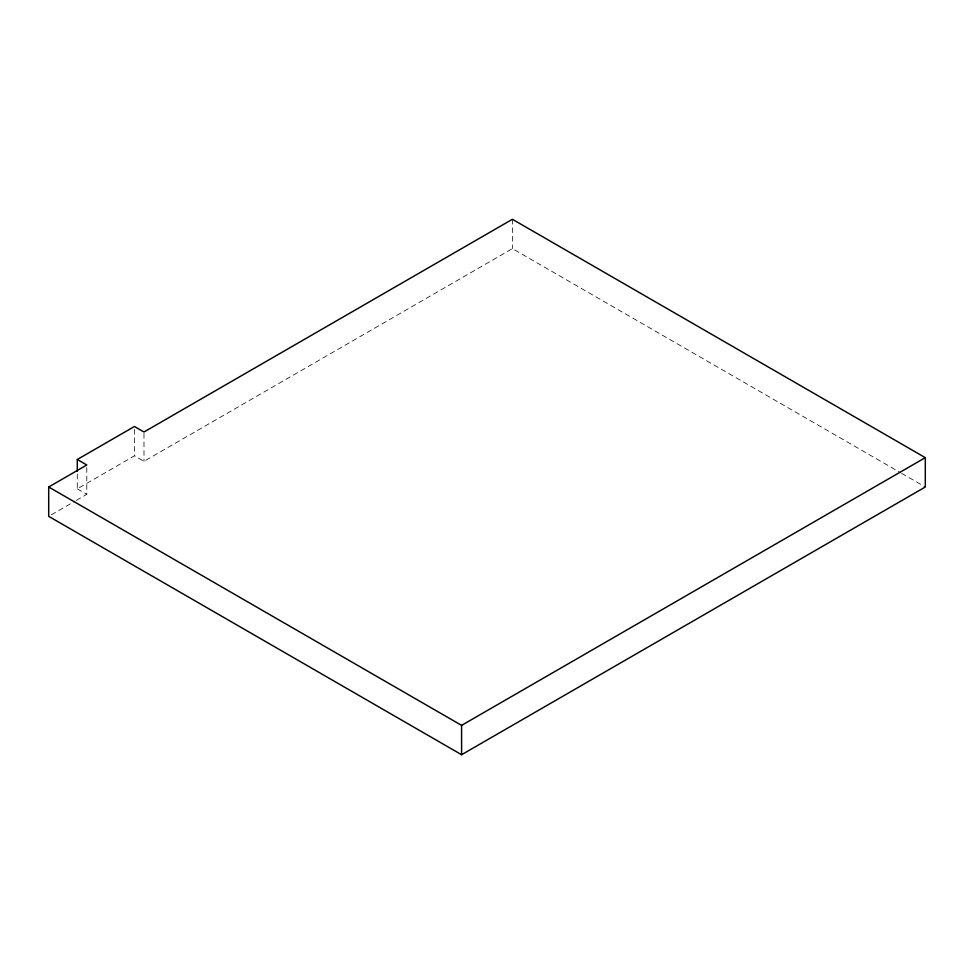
<?xml version="1.0" encoding="UTF-8"?>
<svg xmlns="http://www.w3.org/2000/svg" width="974" height="974" viewBox="0 0 974 974"><rect width="100%" height="100%" fill="white"/><g stroke="black" fill="none" stroke-linecap="round" stroke-linejoin="round"><path stroke-width="0.73" stroke-dasharray="4.87 3.65" d="M77.287 474.168L77.287 488.838L134.449 455.832L143.982 461.323L512.409 248.626L900.317 472.573M51.33 514.82L74.986 501.16M76.301 500.405L86.808 494.329L86.808 465M901.632 473.34L925.3 487M77.287 488.838L86.808 494.329M512.409 219.284L512.409 248.626M143.982 433.454L143.982 461.323M134.449 429.424L134.449 455.832"/><path stroke-width="1.46" d="M77.287 459.497L134.449 426.49L143.982 431.993L512.409 219.284L925.3 457.658L925.3 487L461.591 754.716L48.7 516.342L48.7 487L86.808 465L77.287 459.497L77.287 471.233M48.7 487L461.591 725.374L925.3 457.658M461.591 725.374L461.591 754.716"/></g></svg>
